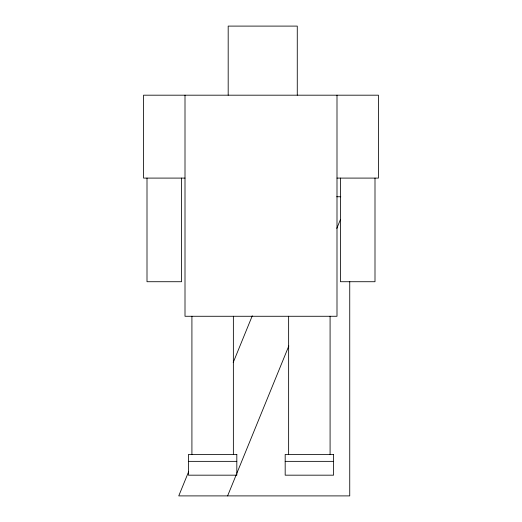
<?xml version="1.0" encoding="UTF-8"?>
<svg xmlns="http://www.w3.org/2000/svg" width="522" height="522" viewBox="0 0 522 522"><rect width="100%" height="100%" fill="white"/><g stroke="black" fill="none" stroke-linecap="round" stroke-linejoin="round"><path stroke-width="0.78" d="M188.599 471.79L178.752 495.9L349.74 495.9L349.74 281.521M233.203 362.522L252.283 315.803M227.605 495.9L236.225 474.798M236.838 473.291L288.829 345.949M336.821 228.395L340.514 219.351M185.003 178.093L143.55 178.093L143.55 95.187L378.45 95.187L378.45 178.093L336.997 178.093M336.71 196.748L340.781 196.748M188.455 461.357L236.818 461.357M285.182 461.357L333.545 461.357M374.998 178.093L374.998 281.723L340.448 281.723L340.448 178.093M336.997 95.187L336.997 316.273L185.003 316.273L185.003 95.187M330.087 316.273L330.087 454.447M297.272 95.187L297.272 26.1L228.186 26.1L228.186 95.187M288.633 316.273L288.633 454.447M233.367 316.273L233.367 454.447M191.913 316.273L191.913 454.447M181.552 178.093L181.552 281.723L147.002 281.723L147.002 178.093M236.818 454.447L188.455 454.447L188.455 475.177L236.818 475.177L236.818 454.447M333.545 454.447L285.182 454.447L285.182 475.177L333.545 475.177L333.545 454.447"/></g></svg>
